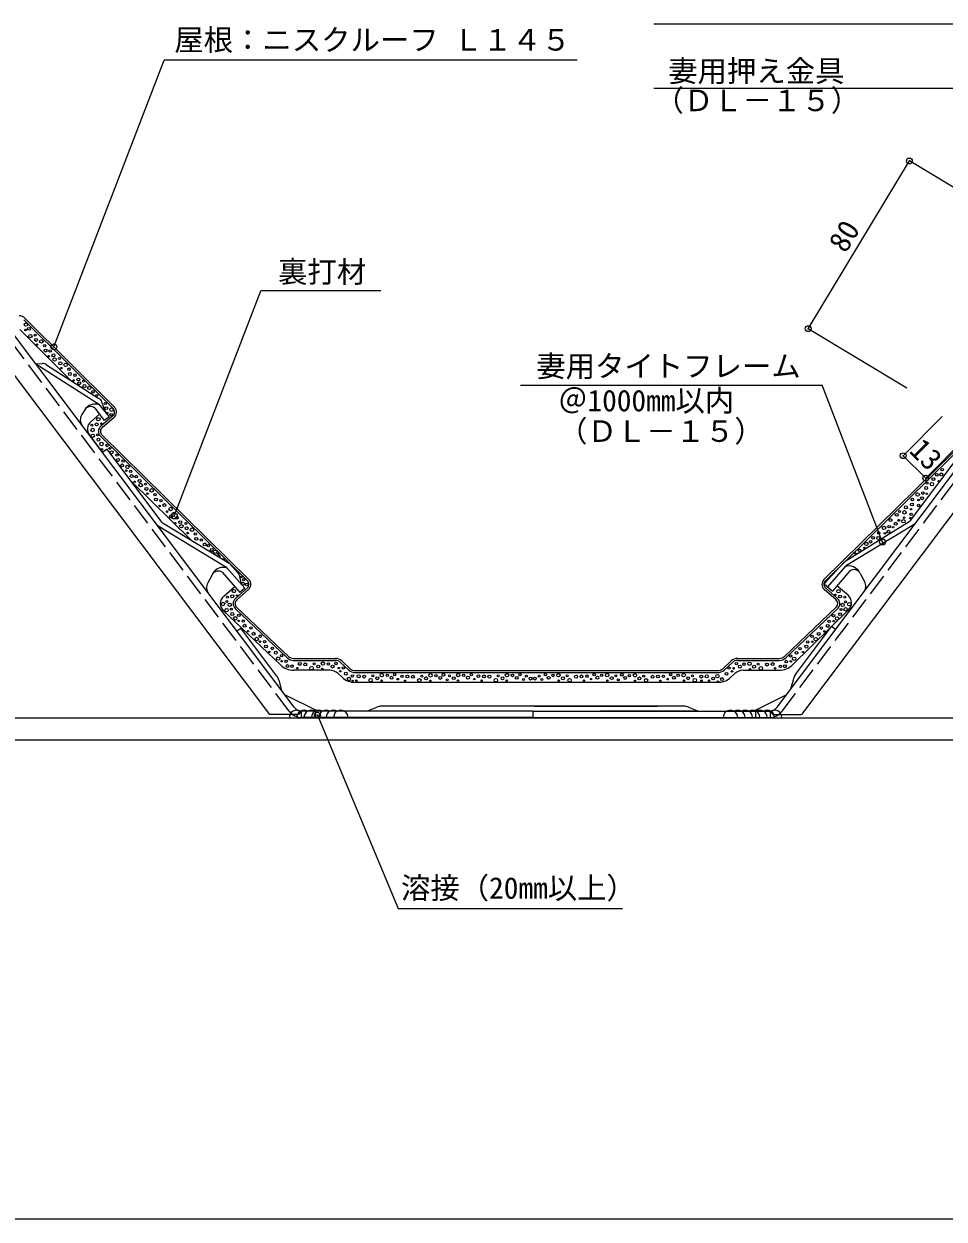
# Model space of a CAD drawing. Units: millimetres at full size, sheet at 1:3; details may follow other scales. Extents: x -593 to 9420, y -2143 to 398.
# Drawn here: x 4863.2 to 5239.1, y -398.1 to 90.1 of the extents above; entities that cross this region are included whole.
import ezdxf
from ezdxf.enums import TextEntityAlignment as Align

# ---------------------------------------------------------------- set-up
doc = ezdxf.new("R2010")
doc.units = ezdxf.units.MM
doc.header["$LTSCALE"] = 3
doc.header["$PDMODE"] = 32
doc.header["$PDSIZE"] = 2.4
doc.linetypes.add('DASHED3', pattern=[4, 3, -1])
for name, color, linetype, lineweight in [('0-0', 7, 'Continuous', 9), ('0-4', 3, 'Continuous', 9), ('0-6', 4, 'Continuous', 9), ('0-A', 7, 'Continuous', 9), ('0-D', 5, 'Continuous', 9), ('0-E', 5, 'Continuous', 9), ('F-F__J_ADD', 4, 'Continuous', 9)]:
    doc.layers.add(name, color=color, linetype=linetype, lineweight=lineweight)
doc.styles.add('ＭＳ ゴシック', font='')
doc.styles.get('ＭＳ ゴシック').set_extended_font_data('MS Gothic')

msp = doc.modelspace()

# ---------------------------------------------------------------- linework, layer by layer
at = {"layer": '0-0'}
for p, q in [((5120.566, 90.072), (5272.56, 90.072)), ((4875.456, -41.849), (4920.505, 75.229)), ((5089.292, 75.229), (4920.505, 75.229)), ((5120.566, 63.788), (5264.413, 63.788)), ((5183.64, -34.414), (5224.957, 34.09)), ((5265.248, 9.79), (5224.957, 34.09)), ((4924.662, -110.948), (4960.055, -18.967)), ((5009.081, -18.967), (4960.055, -18.967)), ((5223.931, -58.715), (5183.64, -34.414)), ((5066.019, -57.483), (5189.347, -57.483)), ((5214.002, -121.555), (5189.347, -57.483)), ((5222.414, -86.302), (5238.372, -70.247)), ((5231.634, -95.466), (5247.593, -79.411)), ((5222.414, -86.302), (5231.634, -95.466)), ((4983.136, -192.279), (5016.136, -271.279)), ((5016.136, -271.279), (5107.799, -271.279))]:
    msp.add_line(p, q, dxfattribs=at)
for p in [(5224.957, 34.09), (5183.64, -34.414), (4875.456, -41.849), (5222.414, -86.302), (5231.634, -95.466), (4924.662, -110.948), (5214.002, -121.555), (4983.136, -192.279)]:
    msp.add_point(p, dxfattribs=at)
msp.add_solid([(5210.116, -128.623), (5210.116, -128.623), (5210.116, -128.623)], dxfattribs=at)
msp.add_solid([(5210.116, -128.623), (5210.116, -128.623), (5210.116, -128.623)], dxfattribs=at)
at = {"layer": '0-4'}
for p, q in [((4899.656, -67.063), (4863.205, -30.784)), ((4900.22, -66.496), (4863.769, -30.217)), ((4899.544, -69.994), (4894.613, -74.205)), ((4895.132, -74.814), (4900.063, -70.602)), ((4895.03, -77.761), (4955.129, -136.82)), ((5250.171, -77.761), (5190.072, -136.82)), ((4954.568, -137.391), (4894.469, -78.331)), ((5190.633, -137.391), (5250.732, -78.332)), ((4949.64, -144.608), (4954.492, -140.315)), ((4955.022, -140.914), (4950.17, -145.207)), ((5195.031, -145.207), (5190.179, -140.914)), ((5190.709, -140.316), (5195.562, -144.608)), ((4970.761, -168.848), (4949.567, -148.736)), ((4971.312, -168.268), (4950.118, -148.156)), ((5173.889, -168.268), (5195.209, -148.036)), ((5195.811, -148.568), (5174.44, -168.848)), ((4973.377, -169.092), (4990.498, -169.092)), ((4973.377, -169.892), (4990.498, -169.892)), ((4995.947, -173.871), (4992.544, -170.698)), ((4996.493, -173.286), (4993.09, -170.113)), ((5152.111, -170.113), (5148.708, -173.286)), ((5149.254, -173.871), (5152.657, -170.698)), ((5154.703, -169.092), (5171.824, -169.092)), ((5154.703, -169.892), (5171.824, -169.892)), ((4998.539, -174.092), (5146.662, -174.092)), ((4998.539, -174.892), (5146.662, -174.892))]:
    msp.add_line(p, q, dxfattribs=at)
for centre, radius, start, end in [((4861.088, -32.911), 3.8, 45.136, 86.636), ((4898.245, -68.473), 2, 310.5, 43.5), ((4898.245, -68.473), 2.8, 310.5, 43.5), ((4896.431, -76.334), 2.8, 130.5, 225.5), ((4896.431, -76.334), 2, 130.5, 225.5), ((4953.166, -138.817), 2, 311.5, 45.5), ((4953.166, -138.817), 2.8, 311.5, 45.5), ((5192.035, -138.818), 2.8, 134.5, 228.5), ((5192.035, -138.818), 2, 134.5, 228.5), ((4951.495, -146.705), 2.8, 131.5, 226.5), ((4951.495, -146.705), 2, 131.5, 226.5), ((5193.714, -146.713), 2, 318.5, 48.5), ((5193.714, -146.713), 2.8, 318.5, 48.5), ((4973.377, -166.092), 3.8, 226.5, 270), ((4973.377, -166.092), 3, 226.5, 270), ((4990.498, -172.892), 3.8, 47, 90), ((4990.498, -172.892), 3, 47, 90), ((5154.703, -172.892), 3.8, 90, 133), ((5154.703, -172.892), 3, 90, 133), ((5171.824, -166.092), 3, 270, 313.5), ((5171.824, -166.092), 3.8, 270, 313.5), ((4998.539, -171.092), 3.8, 227, 270), ((4998.539, -171.092), 3, 227, 270), ((5146.662, -171.092), 3, 270, 313), ((5146.662, -171.092), 3.8, 270, 313)]:
    msp.add_arc(centre, radius, start, end, dxfattribs=at)
at = {"layer": '0-6'}
for p, q in [((4882.436, -55.568), (4861.496, -34.728)), ((4890.556, -72.41), (4894.138, -69.35)), ((4889.957, -77.856), (4895.367, -85.046)), ((4944.849, -143.682), (4949.414, -139.783)), ((5199.929, -143.321), (5195.364, -139.422)), ((4944.693, -149.625), (4968.008, -171.75)), ((5200.085, -149.264), (5177.193, -171.75)), ((4988.135, -173.892), (4973.377, -173.892)), ((4991.545, -175.235), (4993.219, -176.797)), ((5153.656, -175.235), (5151.982, -176.797)), ((5157.066, -173.892), (5171.824, -173.892)), ((5146.662, -178.892), (4998.539, -178.892))]:
    msp.add_line(p, q, dxfattribs=at)
for centre, radius in [((4864.037, -32.741), 0.7), ((4865.265, -34.479), 0.6), ((4863.86, -34.97), 0.3), ((4865.838, -37.424), 0.7), ((4867.801, -37.042), 0.4), ((4868.182, -39.005), 0.6), ((4870.337, -39.606), 0.7), ((4868.564, -40.969), 0.3), ((4871.7, -41.378), 0.5), ((4872.081, -43.341), 0.6), ((4873.917, -43.529), 0.5), ((4873.318, -45.683), 0.3), ((4875.281, -45.302), 0.6), ((4875.737, -46.994), 0.7), ((4877.7, -46.613), 0.4), ((4878.082, -48.576), 0.6), ((4880.236, -49.176), 0.7), ((4878.463, -50.539), 0.3), ((4881.599, -50.948), 0.5), ((4881.981, -52.911), 0.6), ((4884.088, -53.4), 0.5), ((4883.488, -55.554), 0.3), ((4885.452, -55.173), 0.6), ((4885.832, -56.703), 0.6), ((4887.553, -55.87), 0.4), ((4887.935, -57.833), 0.6), ((4889.907, -58.599), 0.7), ((4891.452, -60.205), 0.5), ((4892.994, -61.676), 0.4), ((4896.465, -64.924), 0.4), ((4896.847, -66.887), 0.6), ((4899.001, -67.487), 0.7), ((4892.921, -73.521), 0.6), ((4893.6, -71.391), 0.7), ((4894.897, -73.212), 0.3), ((4897.229, -68.85), 0.3), ((4898.846, -69.583), 0.5), ((4890.946, -73.831), 0.4), ((4891.255, -75.807), 0.7), ((4891.333, -78.16), 0.7), ((4893.296, -77.778), 0.4), ((4893.678, -79.741), 0.6), ((4894.898, -81.498), 0.7), ((4897.195, -82.113), 0.5), ((4898.267, -83.279), 0.4), ((4895.142, -83.646), 0.3), ((4899.022, -84.906), 0.6), ((4901.27, -86.047), 0.5), ((4901.652, -88.01), 0.6), ((4903.348, -90.28), 0.6), ((4903.759, -88.499), 0.5), ((4904.999, -92.43), 0.3), ((4905.502, -90.88), 0.7), ((4906.865, -92.653), 0.5), ((5238.375, -91.961), 0.5), ((4907.247, -94.616), 0.6), ((4908.483, -96.958), 0.3), ((4909.083, -94.804), 0.5), ((4910.446, -96.577), 0.6), ((4910.902, -98.269), 0.7), ((4912.865, -97.887), 0.4), ((5232.207, -97.533), 0.4), ((5234.17, -97.915), 0.7), ((5234.795, -95.885), 0.6), ((5236.158, -94.112), 0.5), ((5236.908, -96.66), 0.3), ((5237.994, -93.924), 0.6), ((4913.247, -99.851), 0.6), ((4913.629, -101.814), 0.3), ((4915.401, -100.451), 0.7), ((4916.764, -102.223), 0.5), ((5228.334, -102.123), 0.7), ((5230.457, -101.583), 0.5), ((5231.825, -99.496), 0.6), ((5232.033, -101.831), 0.3), ((4917.146, -104.186), 0.6), ((4918.653, -106.829), 0.3), ((4919.253, -104.675), 0.5), ((4920.617, -106.448), 0.6), ((4923.141, -108.071), 0.7), ((5223.559, -107.396), 0.6), ((5226.01, -106.236), 0.6), ((5226.201, -104.183), 0.5), ((5228.714, -106.628), 0.5), ((5228.687, -104.363), 0.3), ((5230.169, -103.689), 0.6), ((4921.63, -109.173), 0.3), ((4923.322, -111.061), 0.6), ((4924.504, -109.844), 0.5), ((4925.714, -111.659), 0.5), ((5217.249, -112.59), 0.6), ((5219.771, -110.435), 0.6), ((5220.971, -109.044), 0.4), ((5222.934, -109.426), 0.7), ((5222.81, -111.627), 0.3), ((5225.299, -111.812), 0.3), ((5225.671, -110.234), 0.5), ((5225.672, -108.171), 0.3), ((4925.114, -113.813), 0.3), ((4927.077, -113.432), 0.6), ((4927.533, -115.124), 0.7), ((4929.328, -113.959), 0.4), ((4929.71, -115.922), 0.6), ((4931.864, -116.522), 0.7), ((5214.575, -115.789), 0.7), ((5216.411, -117.355), 0.6), ((5216.699, -115.249), 0.5), ((5218.275, -115.497), 0.3), ((5219.399, -114.076), 0.6), ((5220.598, -112.685), 0.4), ((5222.562, -113.067), 0.7), ((4930.092, -117.885), 0.3), ((4933.227, -118.294), 0.5), ((4933.609, -120.257), 0.6), ((4935.717, -120.746), 0.5), ((4937.08, -122.519), 0.6), ((5207.377, -122.32), 0.7), ((5209.132, -121.453), 0.5), ((5210.169, -119.835), 0.6), ((5212.252, -119.902), 0.6), ((5212.443, -117.849), 0.5), ((5214.929, -118.029), 0.3), ((4938.572, -122.986), 0.5), ((4939.936, -124.759), 0.6), ((4941.335, -125.534), 0.7), ((4942.471, -126.423), 0.3), ((5202.801, -126.128), 0.3), ((5204.59, -124.911), 0.5), ((5206.578, -123.923), 0.3), ((4943.102, -127.336), 0.3), ((4944.927, -128.514), 0.3), ((4951.969, -135.824), 0.3), ((4952.952, -136.959), 0.5), ((4948.99, -141.594), 0.7), ((4952.747, -138.613), 0.6), ((4954.262, -138.89), 0.5), ((5195.99, -141.663), 0.7), ((4944.574, -146.85), 0.7), ((4946.112, -145.882), 0.4), ((4946.336, -144.034), 0.4), ((4948.312, -143.724), 0.6), ((4950.288, -143.415), 0.3), ((5194.752, -143.091), 0.3), ((5196.669, -143.794), 0.6), ((5198.645, -144.103), 0.4), ((5198.869, -145.951), 0.4), ((5200.407, -146.919), 0.7), ((4945.995, -149.371), 0.7), ((4947.317, -147.186), 0.7), ((4947.958, -148.989), 0.4), ((4948.34, -150.952), 0.6), ((4951.017, -151.533), 0.5), ((5193.964, -151.602), 0.5), ((5196.641, -151.021), 0.6), ((5197.022, -149.058), 0.4), ((5197.663, -147.255), 0.7), ((5198.881, -149.06), 0.7), ((4949.561, -152.709), 0.7), ((4950.931, -153.78), 0.3), ((4952.809, -153.839), 0.5), ((4953.361, -155.761), 0.6), ((4955.99, -156.647), 0.5), ((5191.62, -155.83), 0.6), ((5192.171, -153.908), 0.5), ((5194.05, -153.849), 0.3), ((5195.42, -152.779), 0.7), ((4954.796, -157.987), 0.3), ((4957.054, -159.004), 0.6), ((4958.296, -161.165), 0.7), ((4959.753, -159.988), 0.5), ((5185.228, -160.057), 0.5), ((5186.684, -161.234), 0.7), ((5187.926, -159.073), 0.6), ((5188.991, -156.716), 0.5), ((5190.184, -158.056), 0.3), ((4959.666, -162.235), 0.3), ((4961.545, -162.294), 0.5), ((4962.096, -164.217), 0.6), ((4964.67, -165.028), 0.5), ((5180.311, -165.097), 0.5), ((5182.884, -164.286), 0.6), ((5183.436, -162.363), 0.5), ((5185.314, -162.304), 0.3), ((4963.532, -166.442), 0.3), ((4966.126, -166.731), 0.6), ((4967.088, -169.173), 0.7), ((4968.544, -167.996), 0.5), ((4968.458, -170.243), 0.3), ((4970.336, -170.302), 0.5), ((4975.921, -171.348), 0.6), ((4985.354, -171.198), 0.7), ((4990.666, -171.171), 0.5), ((5154.315, -171.24), 0.5), ((5159.627, -171.267), 0.7), ((5169.06, -171.417), 0.6), ((5174.644, -170.371), 0.5), ((5176.436, -168.065), 0.5), ((5176.523, -170.312), 0.3), ((5177.893, -169.242), 0.7), ((5178.855, -166.8), 0.6), ((5181.449, -166.511), 0.3), ((4970.888, -172.225), 0.6), ((4972.733, -172.252), 0.5), ((4974.888, -173.06), 0.3), ((4978.15, -171.525), 0.6), ((4980.719, -173.074), 0.7), ((4981.752, -171.361), 0.4), ((4983.464, -172.394), 0.6), ((4985.177, -173.427), 0.3), ((4987.583, -171.374), 0.5), ((4989.295, -172.407), 0.6), ((4991.862, -173.06), 0.3), ((4992.475, -174.31), 0.3), ((4993.669, -172.97), 0.5), ((4994.734, -175.327), 0.6), ((5009.408, -175.937), 0.7), ((5011.641, -176.036), 0.5), ((5014.715, -175.725), 0.5), ((5029.329, -175.998), 0.7), ((5031.563, -176.096), 0.5), ((5034.637, -175.786), 0.5), ((5040.649, -175.895), 0.7), ((5042.883, -175.993), 0.5), ((5045.957, -175.683), 0.5), ((5060.57, -175.956), 0.7), ((5062.804, -176.054), 0.5), ((5065.878, -175.743), 0.5), ((5076.267, -175.743), 0.5), ((5079.341, -176.054), 0.5), ((5081.575, -175.956), 0.7), ((5096.188, -175.683), 0.5), ((5099.262, -175.993), 0.5), ((5101.496, -175.895), 0.7), ((5107.508, -175.786), 0.5), ((5110.582, -176.096), 0.5), ((5112.816, -175.998), 0.7), ((5127.429, -175.725), 0.5), ((5130.503, -176.036), 0.5), ((5132.737, -175.937), 0.7), ((5146.538, -176.339), 0.7), ((5150.247, -175.396), 0.6), ((5151.311, -173.04), 0.5), ((5152.505, -174.379), 0.3), ((5153.118, -173.129), 0.3), ((5155.685, -172.476), 0.6), ((5157.398, -171.443), 0.5), ((5159.803, -173.496), 0.3), ((5161.516, -172.463), 0.6), ((5163.229, -171.43), 0.4), ((5164.261, -173.143), 0.7), ((5166.83, -171.594), 0.6), ((5170.092, -173.13), 0.3), ((5172.247, -172.321), 0.5), ((5174.093, -172.294), 0.6), ((4995.975, -177.488), 0.7), ((4997.432, -176.311), 0.5), ((4997.539, -178.268), 0.3), ((4999.013, -178.164), 0.3), ((4999.986, -176.416), 0.6), ((5002.22, -176.515), 0.6), ((5004.841, -177.974), 0.7), ((5005.814, -176.226), 0.4), ((5007.561, -177.198), 0.6), ((5009.309, -178.171), 0.3), ((5013.389, -177.008), 0.6), ((5015.977, -177.571), 0.3), ((5017.673, -176.378), 0.5), ((5018.935, -178.224), 0.3), ((5019.907, -176.477), 0.6), ((5022.141, -176.576), 0.6), ((5024.762, -178.034), 0.7), ((5025.735, -176.287), 0.4), ((5027.483, -177.259), 0.6), ((5029.23, -178.232), 0.3), ((5033.31, -177.069), 0.6), ((5036.097, -177.792), 0.4), ((5037.055, -176.184), 0.4), ((5038.802, -177.156), 0.6), ((5040.55, -178.129), 0.3), ((5044.63, -176.966), 0.6), ((5047.218, -177.529), 0.3), ((5048.914, -176.336), 0.5), ((5050.176, -178.182), 0.3), ((5051.148, -176.435), 0.6), ((5053.382, -176.533), 0.6), ((5056.004, -177.992), 0.7), ((5056.976, -176.244), 0.4), ((5058.724, -177.217), 0.6), ((5060.471, -178.189), 0.3), ((5064.552, -177.027), 0.6), ((5067.339, -177.75), 0.4), ((5068.465, -176.352), 0.4), ((5070.212, -177.325), 0.6), ((5071.933, -177.325), 0.6), ((5073.68, -176.352), 0.4), ((5074.806, -177.75), 0.4), ((5077.593, -177.027), 0.6), ((5081.673, -178.189), 0.3), ((5083.421, -177.217), 0.6), ((5085.169, -176.244), 0.4), ((5086.141, -177.992), 0.7), ((5088.763, -176.533), 0.6), ((5090.997, -176.435), 0.6), ((5091.969, -178.182), 0.3), ((5093.23, -176.336), 0.5), ((5094.927, -177.529), 0.3), ((5097.515, -176.966), 0.6), ((5101.595, -178.129), 0.3), ((5103.342, -177.156), 0.6), ((5105.09, -176.184), 0.4), ((5106.048, -177.792), 0.4), ((5108.834, -177.069), 0.6), ((5112.915, -178.232), 0.3), ((5114.662, -177.259), 0.6), ((5116.41, -176.287), 0.4), ((5117.382, -178.034), 0.7), ((5120.004, -176.576), 0.6), ((5122.238, -176.477), 0.6), ((5123.21, -178.224), 0.3), ((5124.472, -176.378), 0.5), ((5126.168, -177.571), 0.3), ((5128.756, -177.008), 0.6), ((5132.836, -178.171), 0.3), ((5134.584, -177.198), 0.6), ((5136.331, -176.226), 0.4), ((5137.304, -177.974), 0.7), ((5139.925, -176.515), 0.6), ((5140.03, -178.201), 0.3), ((5142.159, -176.416), 0.6), ((5143.132, -178.164), 0.3), ((5144.8, -177.292), 0.5), ((5146.715, -178.568), 0.3), ((5148.428, -177.535), 0.6)]:
    msp.add_circle(centre, radius, dxfattribs=at)
for centre, radius, start, end in [((4893.154, -75.451), 4, 130.49932, 216.95993), ((4947.446, -146.724), 4, 130.49932, 226.49994), ((5197.332, -146.362), 4, 313.50006, 49.50068), ((4973.377, -166.092), 7.8, 226.5, 270), ((4988.135, -178.892), 5, 46.99966, 90), ((5157.066, -178.892), 5, 90, 133.00034), ((5171.824, -166.092), 7.8, 270, 313.5), ((4998.539, -171.092), 7.8, 227, 270), ((5146.662, -171.092), 7.8, 270, 313)]:
    msp.add_arc(centre, radius, start, end, dxfattribs=at)
at = {"layer": '0-A'}
for p, q in [((4561.333, -193.325), (5387.911, -193.325)), ((4561.333, -202.325), (5387.911, -202.325))]:
    msp.add_line(p, q, dxfattribs=at)
at = {"layer": '0-D'}
for centre, start, end in [((4974.669, -193.22), 59.99998, 179.99991), ((4977.669, -193.22), 60.00006, 179.99991), ((4980.669, -193.22), 59.99998, 179.99991), ((4983.669, -193.22), 60.00006, 179.99991), ((4986.669, -193.22), 59.99998, 179.99991), ((4989.669, -193.22), 60.00006, 179.99991), ((4992.669, -193.22), 0.07417, 179.99991), ((5151.859, -193.22), 0.00009, 179.92583), ((5154.859, -193.22), 0.00009, 119.99994), ((5157.859, -193.22), 0.00009, 120.00002), ((5160.859, -193.22), 0.00009, 119.99994), ((5163.859, -193.22), 0.00009, 120.00002), ((5166.859, -193.22), 0.00009, 119.99994), ((5169.859, -193.22), 0.00009, 120.00002)]:
    msp.add_arc(centre, 3, start, end, dxfattribs=at)
at = {"layer": '0-E', "linetype": 'DASHED3'}
for p, q in [((4971.532, -190.589), (4854.975, -35.691)), ((5172.996, -190.589), (5289.554, -35.691))]:
    msp.add_line(p, q, dxfattribs=at)
at = {"layer": '0-E'}
for p, q in [((4973.61, -189.026), (4857.713, -35.005)), ((5170.919, -189.025), (5286.816, -35.005)), ((4868.03, -48.715), (4870.716, -48.662)), ((4868.03, -48.715), (4893.706, -65.162)), ((4963.697, -192.05), (4858.552, -52.32)), ((4872.393, -49.135), (4893.874, -62.894)), ((5285.976, -52.321), (5180.832, -192.05)), ((4888.049, -67.541), (4886.85, -69.459)), ((4892.24, -66.812), (4896.009, -71.851)), ((4893.706, -65.162), (4897.982, -70.375)), ((4896.712, -68.827), (4895.07, -64.381)), ((4897.982, -70.375), (4896.009, -71.851)), ((4897.205, -83.663), (4895.367, -85.046)), ((4919.564, -113.376), (4897.205, -83.663)), ((5225.385, -112.818), (5247.744, -83.104)), ((4907.046, -96.74), (4931.446, -120.718)), ((4920.448, -118.376), (4914.387, -110.322)), ((4918.075, -114.982), (4945.7, -131.659)), ((4920.128, -113.886), (4947.066, -130.148)), ((5224.821, -113.327), (5198.712, -129.547)), ((5226.874, -114.424), (5199.25, -131.1)), ((4947.403, -130.432), (4950.752, -134.3)), ((5198.375, -129.831), (5190.112, -138.652)), ((5198.804, -131.476), (5191.53, -139.879)), ((4940.068, -134.962), (4938.303, -138.218)), ((4944.256, -133.824), (4951.454, -142.139)), ((4946.146, -132.034), (4953.42, -140.438)), ((4952.11, -138.925), (4951.42, -135.646)), ((5200.693, -133.266), (5193.496, -141.58)), ((5204.881, -134.404), (5206.647, -137.659)), ((4953.42, -140.438), (4951.454, -142.139)), ((5190.112, -138.652), (5193.496, -141.58)), ((5178.425, -175.724), (5193.178, -156.118)), ((5194.776, -157.321), (5193.178, -156.118)), ((4950.173, -157.879), (4951.771, -156.677)), ((4966.524, -176.283), (4951.771, -156.677)), ((4967.355, -177.982), (4968.512, -182.25)), ((5177.594, -177.423), (5176.438, -181.692)), ((4983.305, -190.65), (4969.848, -184.026)), ((5161.224, -190.65), (5174.682, -184.026)), ((5003.286, -190.62), (5007.392, -188.978)), ((5132.838, -188.62), (5009.249, -188.62)), ((5071.669, -188.62), (5122.062, -188.62)), ((5134.695, -188.978), (5138.801, -190.62)), ((4975.417, -192.05), (4963.697, -192.05)), ((4976.417, -190.65), (4975.417, -192.05)), ((4976.417, -190.62), (4976.417, -193.22)), ((5071.044, -190.62), (4976.417, -190.62)), ((5071.044, -193.22), (4976.417, -193.22)), ((4982.329, -190.62), (4982.329, -193.22)), ((5071.072, -190.62), (5071.072, -193.22)), ((5071.101, -190.62), (5168.112, -190.62)), ((5071.101, -193.22), (5168.112, -193.22)), ((5138.176, -190.62), (5098.825, -190.62)), ((5162.15, -190.62), (5162.15, -193.22)), ((5168.112, -190.62), (5168.112, -193.22)), ((5168.112, -190.65), (5169.112, -192.05)), ((5169.112, -192.05), (5180.832, -192.05))]:
    msp.add_line(p, q, dxfattribs=at)
at = {"layer": '0-E', "color": 4}
msp.add_line((4893.894, -83.088), (4895.661, -84.824), dxfattribs=at)
at = {"layer": '0-E'}
for centre, radius, start, end in [((4870.775, -51.662), 3, 57.359, 91.137), ((4892.256, -65.42), 3, 20.278, 57.359), ((4890.51, -69.263), 3, 54.797, 147.981), ((4892.289, -70.192), 5, 70.357, 147.981), ((4890.241, -71.58), 4, 147.981, 216.961), ((4919.109, -113.27), 2, 216.961, 238.882), ((4921.162, -112.174), 2, 216.961, 238.882), ((5223.787, -111.615), 2, 301.118, 323.039), ((5225.841, -112.712), 2, 301.118, 323.039), ((4944.666, -133.371), 2, 36.882, 58.882), ((4946.032, -131.86), 2, 36.882, 58.882), ((5199.746, -131.26), 2, 121.118, 143.118), ((5200.283, -132.812), 2, 121.118, 143.118), ((5200.243, -136.341), 5, 28.472, 107.91), ((4942.706, -136.393), 3, 58.882, 151.528), ((4944.706, -136.9), 5, 72.09, 151.528), ((4948.484, -136.264), 3, 11.896, 40.882), ((5202.244, -135.834), 3, 28.472, 121.118), ((4941.819, -140.125), 4, 151.528, 216.961), ((5203.13, -139.566), 4, 323.039, 28.472), ((5182.42, -178.731), 5, 143.039, 164.841), ((4962.529, -179.29), 5, 15.159, 36.961), ((4976.806, -186.62), 4, 216.961, 270), ((4976.806, -186.62), 4, 216.961, 270), ((5009.249, -193.62), 5, 90, 111.801), ((5132.838, -193.62), 5, 68.199, 90), ((5167.723, -186.62), 4, 270, 323.039), ((4976.806, -186.62), 6.6, 216.961, 270), ((5167.723, -186.62), 6.6, 270, 323.039)]:
    msp.add_arc(centre, radius, start, end, dxfattribs=at)
at = {"layer": 'F-F__J_ADD'}
msp.add_line((5636.929, -398.1), (4450.729, -398.1), dxfattribs=at)

# ---------------------------------------------------------------- texts
at = {"layer": '0-0', "style": 'ＭＳ ゴシック'}
for s, p in [('屋根：ニスクルーフ Ｌ１４５', (4924.646, 76.526)), ('妻用押え金具', (5126.43, 63.788)), ('（ＤＬ－１５）', (5120.84, 51.788)), ('裏打材', (4967.022, -18.219)), ('妻用タイトフレーム', (5072.56, -56.736)), ('＠1000mm以内', (5081.464, -70.816)), ('（ＤＬ－１５）', (5081.464, -83.291)), ('溶接（20mm以上）', (5017.261, -269.889))]:
    msp.add_text(s, height=8.798, dxfattribs=at).set_placement(p, align=Align.BOTTOM_LEFT)
for s, rotation, p in [('80', 58.905, (5201.2, -5.3)), ('13', 315.173, (5222.591, -86.477))]:
    msp.add_text(s, height=8.798, rotation=rotation, dxfattribs=at).set_placement(p, align=Align.BOTTOM_LEFT)

doc.saveas('drawing.dxf')
